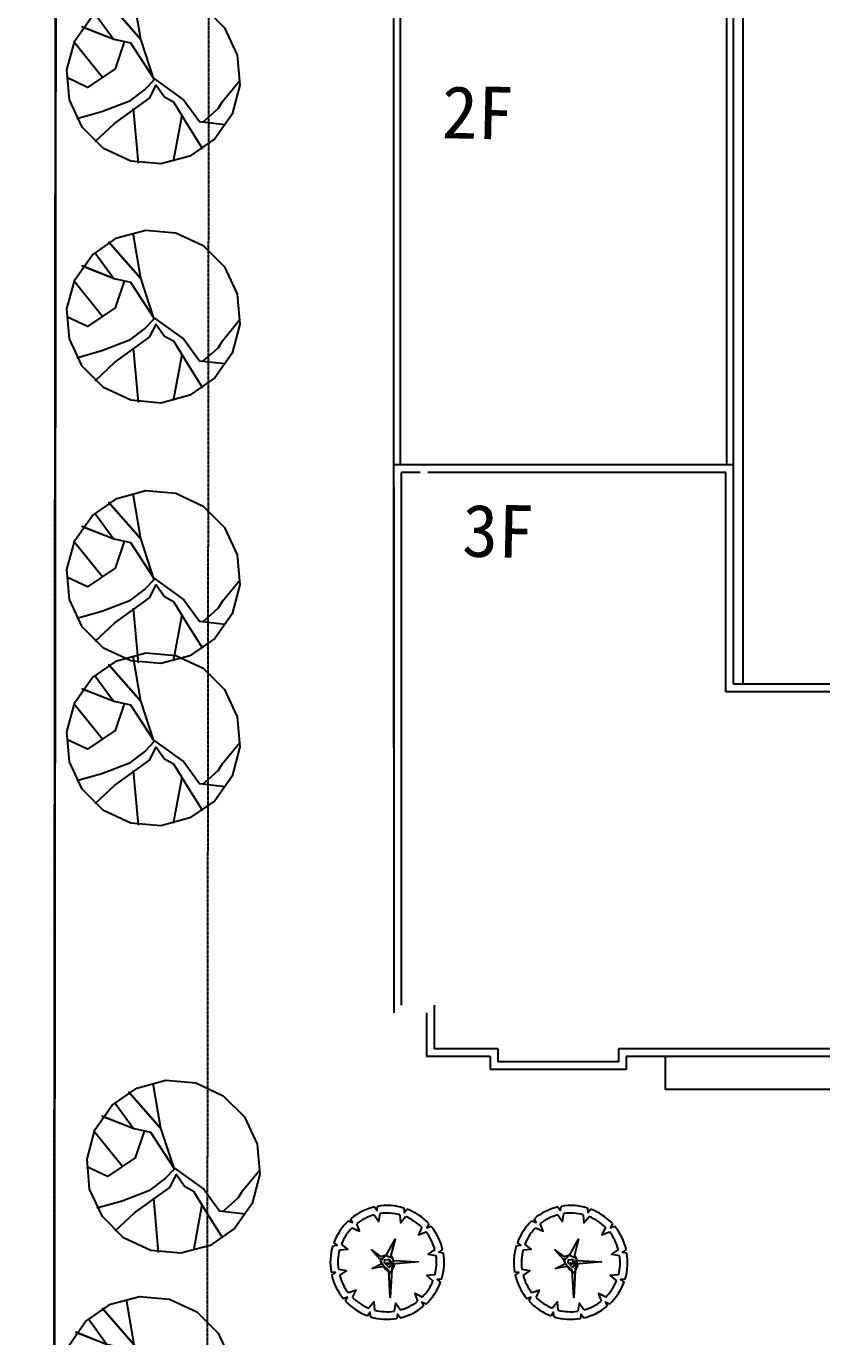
# Model space of a CAD drawing. Extents: x 225694 to 1397201, y -46174 to 794826.
# Drawn here: x 379709 to 416016, y 219876 to 279695 of the extents above; entities that cross this region are included whole.
import ezdxf
from ezdxf.enums import TextEntityAlignment as Align

# ---------------------------------------------------------------- set-up
doc = ezdxf.new("R2010")
doc.units = 0
doc.header["$LTSCALE"] = 0.5
doc.header["$MEASUREMENT"] = 0
doc.linetypes.add('X11', pattern=[6, 5, -1])
for name, color, linetype in [('1', 4, 'Continuous'), ('2', 3, 'Continuous'), ('WINDOW', 3, 'Continuous'), ('ZJ', 7, 'Continuous'), ('屋顶', 135, 'Continuous'), ('树', 124, 'Continuous'), ('红线', 1, 'Continuous'), ('路', 40, 'Continuous')]:
    doc.layers.add(name, color=color, linetype=linetype)
doc.layers.add('road', color=7, linetype='Continuous', lineweight=0)
doc.styles.add('等线体', font='')
doc.styles.get('等线体').set_extended_font_data('黑体')

# ---------------------------------------------------------------- blocks, each defined once
blk = doc.blocks.new('栾树')
at = {"layer": '树', "color": 3}
for points in [[(-496, 2093), (-395, 1952), (-376, 2117)], [(632, 2054), (649, 1881), (748, 2015)], [(-1493, 1564), (-1335, 1492), (-1401, 1644)], [(-506, 1792), (-324, 1533), (-272, 1840)], [(473, 1797), (501, 1482), (699, 1722)], [(-1350, 1297), (-1064, 1164), (-1173, 1456)], [(1323, 1313), (1190, 1026), (1482, 1135)], [(1590, 1455), (1518, 1297), (1670, 1363)], [(-2092, 606), (-1919, 623), (-2053, 722)], [(-1835, 447), (-1520, 475), (-1760, 673)], [(1818, 468), (1559, 286), (1866, 234)], [(2119, 458), (1978, 357), (2144, 338)], [(-2131, -522), (-1990, -421), (-2155, -402)], [(-1829, -532), (-1571, -350), (-1878, -298)], [(1823, -511), (1508, -539), (1748, -737)], [(2080, -670), (1907, -687), (2041, -786)], [(-1601, -1519), (-1530, -1361), (-1682, -1427)], [(-1335, -1376), (-1202, -1090), (-1494, -1199)], [(1339, -1361), (1052, -1228), (1161, -1520)], [(-644, -2118), (-661, -1945), (-760, -2079)], [(-485, -1861), (-512, -1546), (-711, -1786)], [(494, -1855), (313, -1597), (260, -1904)], [(1481, -1627), (1323, -1556), (1389, -1708)], [(484, -2157), (383, -2016), (364, -2181)]]:
    blk.add_lwpolyline(points, dxfattribs=at)
at = {"layer": '树', "color": 32}
for points in [[(-282, 76), (-614, 450), (-268, 191), (-37, 263), (295, 854), (136, 249), (237, 47), (1175, -11), (179, -97), (107, -1380), (50, -328), (-123, -184), (-585, -270), (-210, -69), (-268, 133)], [(-80, -270), (-268, 18), (-66, 249), (194, 148), (252, -169), (122, -429), (-95, -270)], [(6, 104), (151, -11), (122, -126), (64, -227), (-109, -54), (-95, 61), (93, 76)], [(93, 76), (50, -97), (-37, -40)]]:
    blk.add_lwpolyline(points, dxfattribs=at)
at = {"layer": '树', "color": 3}
for radius, start, end in [(2181, 102.9873, 129.7713), (2181, 72.9873, 99.7713), (2181, 42.9873, 69.7713), (2181, 132.9873, 159.7713), (1891, 105.3244, 128.1006), (1891, 75.3244, 98.1006), (1891, 45.3244, 68.1006), (1891, 135.3244, 158.1006), (1891, 15.3244, 38.1006), (2181, 12.9873, 39.7713), (2181, 162.9873, 189.7713), (1891, 165.3244, 188.1006), (1891, 345.3244, 8.1006), (2181, 342.9873, 9.7713), (2181, 192.9873, 219.7713), (1891, 195.3244, 218.1006), (1891, 315.3244, 338.1006), (2181, 312.9873, 339.7713), (1891, 225.3244, 248.1006), (2181, 222.9873, 249.7713), (1891, 255.3244, 278.1006), (2181, 282.9873, 309.7713), (1891, 285.3244, 308.1006), (2181, 252.9873, 279.7713)]:
    blk.add_arc((-6, -32), radius, start, end, dxfattribs=at)
blk = doc.blocks.new('64')
at = {"linetype": 'Continuous'}
blk.add_lwpolyline([(1976, 57), (1856, 741), (1508, 1343), (976, 1789), (324, 2027), (-371, 2027), (-1024, 1789), (-1556, 1343), (-1903, 741), (-2024, 57), (-1903, -627), (-1556, -1228), (-1024, -1675), (-371, -1912), (324, -1912), (976, -1675), (1508, -1228), (1856, -627), (1976, 57)], dxfattribs=at)
for points in [[(-737, 1911), (-285, 955), (-166, 2053), (-285, 955), (0, 0), (285, -57), (761, -71), (1402, 86), (1973, 285)], [(238, 2039), (226, 1298), (654, 1954), (214, 1298), (-47, 1012), (-12, 14)], [(939, 742), (1010, 1782)], [(59, 1112), (582, 727), (1355, 742), (1616, 1198)], [(-24, 14), (-297, -770), (-309, -1383), (-760, -1782)], [(1925, -385), (1319, -299), (321, -285), (24, -128), (24, -456), (-83, -670), (-47, -1198), (-12, -1939)], [(1390, -1369), (761, -271)], [(-368, -1440), (-630, -1412), (-844, -1383), (-1010, -1312), (-1616, -1141)], [(-59, -1041), (713, -1797)]]:
    blk.add_lwpolyline(points)

msp = doc.modelspace()

# ---------------------------------------------------------------- linework, layer by layer
at = {"layer": '1', "color": 7}
for p, q in [((408883, 231168.9), (408883, 232668.9)), ((417983, 231168.9), (408883, 231168.9))]:
    msp.add_line(p, q, dxfattribs=at)
at = {"layer": '2', "color": 7}
for p, q in [((411983, 259668.9), (411983, 319354.2)), ((411683, 259668.9), (411683, 304200.9)), ((396483, 258668.9), (396483, 295986.9))]:
    msp.add_line(p, q, dxfattribs=at)
at = {"layer": 'road', "color": 3}
msp.add_lwpolyline([(602974.5, 178704.6), (408690.3, 179359.3), (398798.6, 181853.3), (390728.2, 187132.1), (385163.2, 193978.1), (381962.9, 201625.2), (381011.3, 207734.9), (381486.3, 682878.5)], dxfattribs=at)
at = {"layer": 'WINDOW', "color": 7}
msp.add_line((396783, 259668.9), (396783, 293016.9), dxfattribs=at)
at = {"layer": 'ZJ', "color": 7, "linetype": 'Continuous'}
for p, q in [((397683, 259668.9), (396483, 259668.9)), ((396483, 246768.9), (396483, 259668.9)), ((411983, 259668.9), (397683, 259668.9)), ((411983, 249668.9), (411983, 259668.9)), ((396483, 258668.9), (396483, 234668.9)), ((439483, 249668.9), (411983, 249668.9)), ((397983, 234668.9), (397983, 232668.9)), ((400883, 232668.9), (397983, 232668.9)), ((400883, 232668.9), (400883, 232068.9)), ((417983, 232668.9), (407083, 232668.9)), ((407083, 232668.9), (407083, 232068.9)), ((407083, 232068.9), (400883, 232068.9))]:
    msp.add_line(p, q, dxfattribs=at)
at = {"layer": '屋顶', "color": 7}
for p, q in [((397683, 259318.9), (396833, 259318.9)), ((396833, 235018.9), (396833, 259318.9)), ((411633, 259318.9), (398033, 259318.9)), ((411633, 249318.9), (411633, 259318.9)), ((439133, 249318.9), (411633, 249318.9)), ((398333, 235018.9), (398333, 233018.9)), ((401233, 233018.9), (398333, 233018.9)), ((401233, 233018.9), (401233, 232418.9)), ((406733, 233018.9), (406733, 232418.9)), ((429233, 233018.9), (406733, 233018.9)), ((406733, 232418.9), (401233, 232418.9))]:
    msp.add_line(p, q, dxfattribs=at)
at = {"layer": '红线', "color": 7, "linetype": 'X11'}
for points in [[(387944.3, 186789), (388490.7, 686847.5), (831364.3, 686795.1), (831364.3, 186788.9)], [(380940, 182878.5), (381486.3, 682878.5), (839364.3, 682878.5), (839364.3, 182878.4)]]:
    msp.add_lwpolyline(points, close=True, dxfattribs=at)
at = {"layer": '路', "color": 7, "linetype": 'Continuous'}
for p, q in [((412433, 249668.9), (412433, 379828)), ((381009.6, 243882.8), (381152, 376858.8)), ((380971.2, 208653.3), (381009.6, 243882.8))]:
    msp.add_line(p, q, dxfattribs=at)

# ---------------------------------------------------------------- block references
at = {"layer": '树', "color": 7, "extrusion": (3.08393e-24, 9.95157e-24, -1), "xscale": 1.980000000029297, "yscale": 1.98000000001921, "zscale": -1.98, "rotation": 325.0452676312946}
for p in [(-385538.9, 277237.3), (-385538.9, 266322.3), (-385538.9, 254432.6), (-385538.9, 247026), (-386453.9, 227519.6), (-385245.2, 217655.1)]:
    msp.add_blockref('64', p, dxfattribs=at)
at = {"layer": '树', "color": 7, "xscale": 1.190700009465218, "yscale": 1.190700009465218, "zscale": 1.1907}
for p in [(396190.8, 223309.4), (404566.4, 223309.4)]:
    msp.add_blockref('栾树', p, dxfattribs=at)

# ---------------------------------------------------------------- texts
at = {"layer": 'ZJ', "color": 7, "linetype": 'Continuous', "style": '等线体'}
for s, p in [('2F', (400317.2, 275751.1)), ('3F', (401246.2, 256633.7))]:
    msp.add_text(s, height=2400, rotation=358.735354, dxfattribs=at).set_placement(p, align=Align.MIDDLE)

doc.saveas('drawing.dxf')
